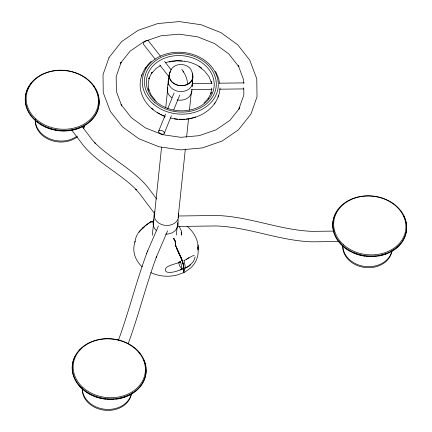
<?xml version="1.0" encoding="UTF-8"?>
<svg xmlns="http://www.w3.org/2000/svg" width="432" height="432" viewBox="0 0 432 432"><rect width="100%" height="100%" fill="white"/><g stroke="black" fill="none" stroke-linecap="round" stroke-linejoin="round"><path stroke-width="0.65" d="M198.04 250.079C198.979 240.932 194 231.941 187.078 226.271M198.04 249.064L198.088 245.014M183.649 272.3L183.865 268.731A12.674 4.585 63.5 0 0 183.773 267.5L183.13 264.092A26.131 9.45 63.5 0 0 182.439 261.506L181.629 259.065M183.811 272.506L184.01 268.542L183.292 264.298A26.131 9.45 63.5 0 0 182.601 261.711L176.45 247.768L181.607 258.79M153.198 224.278L154.111 215.595M167.276 90.369L168.188 81.691M152.312 235.278L153.565 223.371M153.846 220.725L153.981 219.402M154.262 216.756L161.563 147.285M164.689 117.515L164.83 116.192M165.737 107.59L167.821 87.739M168.097 85.093L168.237 83.77M168.518 81.124L169.214 74.509M176.305 235.067L177.212 226.465M177.352 225.142L177.628 222.496M178.114 217.868L185.344 149.056M186.597 137.149L188.546 118.622M189.448 110.025L191.327 92.156M192.024 85.541L192.856 77.603M191.689 92.173L191.97 89.5M192.251 86.827L192.602 83.489L212.063 83.273M195.124 256.786L194.184 259.94L192.758 262.375L188.849 266.085L185.528 268.094L185.198 267.608M151.227 61.398C142.468 69.077 137.765 81.47 141.334 92.848C144.72 104.15 154.273 112.379 165.046 116.5M211.783 88.096L210.794 93.631L211.48 92.291L208.197 98.755M174.236 118.854C194.395 122.553 218.824 110.111 220.055 87.923M182.012 268.969L180.122 269.876C188.401 266.134 172.12 274.936 166.12 271.696C161.541 265.788 177.563 263.855 180.652 261.916L182.147 269.114M134.784 242.179L136.042 237.265L137.549 233.955M118.46 340.173C128.925 311.467 136.204 281.691 146.831 253.039M128.164 343.769C138.667 315.122 145.967 285.401 156.476 256.754L156.211 257.44L167.6 230.845M147.382 251.635L158.404 225.985M146.561 253.724L147.679 250.879M169.992 72.257C173 61.02 191.209 62.381 192.397 73.91A11.815 9.585 6 0 1 179.739 85.541A11.815 9.585 6 0 1 170.597 71.183M158.738 131.004L165.532 114.178M167.8 108.572L174.091 92.993M164.354 133.121L171.401 115.673M173.669 110.068L179.707 95.11M148.878 78.651L152.15 72.193L151.519 73.44L156.098 68.445L160.439 65.615M145.012 68.715L145.643 67.473M141.383 75.87L142.069 74.531M148.813 78.781L149.267 77.89L148.171 84.04L148.927 90.293L148.543 88.895L151.151 94.986L155.444 100.451M208.121 98.912L208.543 98.08L203.963 103.07M214.418 104.047L215.055 102.8M217.993 96.989L218.678 95.65M137.921 233.383L139.984 230.726L144.693 226.6M138.974 232.205L142.582 228.042L147.366 224.008M143.618 227.329L142.252 228.668L143.883 227.119M147.652 223.97L149.672 222.588L144.779 226.163M149.774 222.701L150.125 222.415M189.108 265.874L190.458 264.692L188.849 266.085M185.441 268.018L188.033 266.609M183.929 260.636L192.634 255.836L194.324 255.604M185.306 267.732L185.582 267.527M188.935 257.645L186.392 259.4M151.686 221.935L153.614 221M153.716 221.233L153.139 221.173M169.063 61.97L176.693 60.858L184.502 61.279M151.529 221.821L152.393 221.821M178.308 215.995L216.097 215.487C248.746 216.297 279.655 230.137 312.239 231.352L334.379 231.098M177.768 226.471L216.162 225.952C248.756 227.075 279.655 240.899 312.271 241.823L339.152 241.51M219.451 83.187L244.301 82.895M191.322 89.521L212.144 89.278M219.532 89.192L243.707 88.911M180.527 261.841L178.891 262.235L180.43 261.554L180.652 261.916M153.166 221.875L151.162 221.659A26.131 9.45 63.5 0 0 150.152 222.086L149.45 222.664L151.789 221.578L153.409 221.967M152.62 221.864L153.571 222.172M198.882 66.539L204.617 71.064L208.91 76.534L211.518 82.625L211.14 81.227L211.437 83.727M181.991 269.039L179.658 265.977L178.627 262.57M182.914 71.037C185.636 74.86 187.52 79.547 187.504 84.294M160.412 56.144L148.37 40.808A3.024 1.393 -38.1 0 0 145.152 41.251A3.024 1.393 -38.1 0 0 143.554 44.388L155.18 59.195M164.565 61.436L171.207 69.898M159.748 65.016L169.301 77.177M173.513 238.453L175.052 240.629M81.956 126.284L91.849 139.396L95.17 143.17L94.484 142.441C110.997 159.138 133.537 169.236 148.262 187.817L156.708 199.071M71.75 130.048L82.685 144.574C97.459 163.085 120.004 173.113 136.453 189.902L135.767 189.178L139.676 193.741L154.948 214.078M173.621 238.356L174.177 239.134M181.748 69.169L183.713 72.058M179.258 226.627L181.337 230.909L181.672 235.138L181.165 232.049M173.783 238.561L174.523 239.674L174.015 238.928M174.366 239.468L174.82 240.17M121.721 105.937L121.084 104.62L131.296 117.623L145.465 127.915L162.448 134.66L180.868 137.317L199.233 135.659L216.054 129.832L229.97 120.301L239.852 107.843L238.874 109.118L243.853 94.937L243.761 87.793M179.831 254.648L175.856 246.256M176.585 248.087C179.928 255.798 184.972 263.871 183.632 272.662L177.973 274.736A32.168 26.087 6 0 1 150.86 272.635M180.225 255.528C182.617 260.95 184.669 266.863 183.794 272.867L190.733 267.899A32.168 26.087 6 0 0 197.743 247.142M215.557 71.253L218.732 78.673L219.505 83.344M174.89 240.424C176.072 242.152 174.949 244.345 175.916 246.164M176.483 247.66L175.657 245.662A8.51 3.078 63.5 0 1 175.387 244.76L175.063 240.84M121.489 105.311L116.375 91.476L116.181 76.545L121.16 62.365L120.177 63.639L130.059 51.181L143.975 41.65L160.796 35.824L179.161 34.166L197.581 36.823L214.569 43.567L228.739 53.86L238.95 66.863L238.307 65.545L243.659 80.006L243.702 83.252M175.63 245.273L175.813 245.873M184.097 260.728L185.528 268.094M175.657 245.662L175.268 241.58M175.549 244.966L175.43 241.785M165.299 62.829A33.977 27.556 6 0 1 170.397 61.447M171.72 61.209A33.977 27.556 6 0 1 182.104 60.858M184.604 61.166A33.977 27.556 6 0 1 199.649 66.663M200.194 67.009A33.977 27.556 6 0 1 201.787 68.11M195.696 116.964A38.065 30.872 6 0 1 189.302 118.595M188.023 118.8A38.065 30.872 6 0 1 186.084 119.043M184.788 119.156A38.065 30.872 6 0 1 179.566 119.237M177.59 119.119A38.065 30.872 6 0 1 170.478 117.979M164.894 116.251A38.065 30.872 6 0 1 160.78 114.431M159.651 113.843A38.065 30.872 6 0 1 157.48 112.574M153.166 109.453A38.065 30.872 6 0 1 151.691 108.157M177.611 226.076A12.312 9.985 6 0 1 165.542 234.139M156.2 230.375A12.312 9.985 6 0 1 153.268 222.491M178.227 213.23A12.312 9.985 6 0 1 165.802 225.423A12.312 9.985 6 0 1 154.877 211.513M191.824 90.995A12.312 9.985 6 0 1 177.044 99.932M171.866 97.762A12.312 9.985 6 0 1 167.616 87.404M192.694 81.103A12.312 9.985 6 0 1 178.789 91.4A12.312 9.985 6 0 1 168.961 77.609M142.312 266.965A32.168 26.087 6 0 1 135.248 241.218M150.314 222.291A26.131 9.45 63.5 0 1 150.908 221.994M178.081 219.656A5.233 0.421 89.2 0 1 177.914 226.136A5.233 0.421 89.2 0 1 177.341 223.328M192.224 73.148A11.923 9.671 6 0 1 180.338 85.703A11.923 9.671 6 0 1 170.397 71.323M405.859 221.692A37.028 30.029 6 0 1 364.873 256.171A37.028 30.029 6 0 1 336.647 211.837M337.37 210.746A37.028 30.029 6 0 1 338.153 209.677M403.807 216.2A37.028 30.029 6 0 1 405.108 219.224M397.834 246.38A36.196 29.36 6 0 1 395.842 248.173M394.783 249.005A36.196 29.36 6 0 1 393.768 249.739M386.937 253.427A36.196 29.36 6 0 1 383.794 254.556M382.487 254.939A36.196 29.36 6 0 1 379.177 255.701M376.018 256.171A36.196 29.36 6 0 1 372.794 256.408M368.923 256.376A36.196 29.36 6 0 1 366.325 256.165M365.029 256.003A36.196 29.36 6 0 1 363.101 255.69M361.206 255.296A36.196 29.36 6 0 1 353.306 252.655M350.325 251.17A36.196 29.36 6 0 1 348.575 250.15M347.452 249.426A36.196 29.36 6 0 1 345.838 248.287M341.933 244.901A36.196 29.36 6 0 1 339.439 242.077M99.031 99.841A37.028 30.029 6 0 1 56.23 130.383A37.028 30.029 6 0 1 28.188 87.896M28.496 87.334A37.028 30.029 6 0 1 29.884 85.136M30.667 84.067A37.028 30.029 6 0 1 31.509 83.036M93.263 85.725A37.028 30.029 6 0 1 94.014 86.746M95.369 88.835A37.028 30.029 6 0 1 98.21 95.461M98.372 96.077A37.028 30.029 6 0 1 98.874 98.577M80.055 127.564A36.196 29.36 6 0 1 71.685 130.091M69.806 130.399A36.196 29.36 6 0 1 66.598 130.734M64.654 130.815A36.196 29.36 6 0 1 61.43 130.766M60.134 130.68A36.196 29.36 6 0 1 58.19 130.48M56.894 130.302A36.196 29.36 6 0 1 54.977 129.962M53.719 129.686A36.196 29.36 6 0 1 45.247 126.781M43.432 125.879A36.196 29.36 6 0 1 41.661 124.891M40.522 124.184A36.196 29.36 6 0 1 39.415 123.444M37.832 122.283A36.196 29.36 6 0 1 36.823 121.468M146.075 369.56A37.028 30.029 6 0 1 102.044 398.628A37.028 30.029 6 0 1 75.454 355.784M79.353 350.487A37.028 30.029 6 0 1 80.293 349.526M139.001 352.69A37.028 30.029 6 0 1 139.828 353.673M143.57 359.635A37.028 30.029 6 0 1 144.104 360.844M144.79 362.68A37.028 30.029 6 0 1 145.168 363.911M145.476 365.148A37.028 30.029 6 0 1 145.984 368.296M133.234 392.58A36.196 29.36 6 0 1 132.176 393.287M130.518 394.286A36.196 29.36 6 0 1 127.607 395.755M127.013 396.02A36.196 29.36 6 0 1 119.313 398.412M118.643 398.547A36.196 29.36 6 0 1 116.127 398.936M113.557 399.184A36.196 29.36 6 0 1 110.322 399.276M109.679 399.265A36.196 29.36 6 0 1 107.093 399.136M105.797 399.011A36.196 29.36 6 0 1 103.853 398.752M102.573 398.531A36.196 29.36 6 0 1 100.678 398.142M100.051 397.991A36.196 29.36 6 0 1 92.205 395.237M91.595 394.945A36.196 29.36 6 0 1 86.924 392.267M85.838 391.516A36.196 29.36 6 0 1 84.791 390.733M81.859 388.195A36.196 29.36 6 0 1 78.905 384.917M131.377 393.741A24.77 20.088 6 0 1 105.068 409.266A24.77 20.088 6 0 1 82.334 388.778M131.404 394.081A24.77 20.088 6 0 1 104.56 410.216A24.77 20.088 6 0 1 82.253 388.444M84.413 125.361A24.77 20.088 6 0 1 83.435 128.347M77.009 136.177A24.77 20.088 6 0 1 50.107 138.958A24.77 20.088 6 0 1 35.365 119.734M84.548 125.042A24.77 20.088 6 0 1 83.565 128.774M77.441 136.766A24.77 20.088 6 0 1 49.972 139.941A24.77 20.088 6 0 1 35.284 120.064M391.894 251.008A24.77 20.088 6 0 1 365.18 266.495A24.77 20.088 6 0 1 342.851 245.376M392.029 250.69A24.77 20.088 6 0 1 365.488 267.532A24.77 20.088 6 0 1 342.77 245.711M109.021 57.537L103.016 74.644L103.248 92.653L110.333 111.424L122.342 126.716L139.007 138.823L158.987 146.761L180.652 149.882L202.252 147.938L222.037 141.08L238.405 129.875L250.031 115.22L251.008 113.945L257.018 96.838L256.786 78.829L249.701 60.059L237.692 44.766L221.022 32.659L201.047 24.721L179.383 21.6L157.783 23.544L137.997 30.397L121.624 41.607L109.021 57.537M154.861 102.546A36.018 29.214 6 0 0 215.044 91.687A36.018 29.214 6 0 0 171.115 54.189A36.018 29.214 6 0 0 154.861 102.546M153.371 104.063A38.065 30.872 6 0 0 216.977 92.588A38.065 30.872 6 0 0 170.554 52.958A38.065 30.872 6 0 0 153.371 104.063M156.265 101.822A33.977 27.556 6 0 0 213.035 91.579A33.977 27.556 6 0 0 171.601 56.209A33.977 27.556 6 0 0 156.265 101.822M158.954 132.473A3.024 1.723 22 0 0 163.939 133.839A3.024 1.723 22 0 0 161.552 130.469A3.024 1.723 22 0 0 158.954 132.473M343.332 244.528A36.196 29.36 6 0 0 404.325 235.305A36.196 29.36 6 0 0 361.708 196.479A36.196 29.36 6 0 0 343.332 244.528M342.679 245.446A37.028 30.029 6 0 0 405.065 236.012A37.028 30.029 6 0 0 361.471 196.301A37.028 30.029 6 0 0 342.679 245.446M35.845 118.919A36.196 29.36 6 0 0 96.838 109.696A36.196 29.36 6 0 0 54.216 70.87A36.196 29.36 6 0 0 35.845 118.919M35.186 119.837A37.028 30.029 6 0 0 97.578 110.403A37.028 30.029 6 0 0 53.978 70.691A37.028 30.029 6 0 0 35.186 119.837M82.804 387.369A36.196 29.36 6 0 0 143.797 378.151A36.196 29.36 6 0 0 101.174 339.325A36.196 29.36 6 0 0 82.804 387.369M82.145 388.287A37.028 30.029 6 0 0 144.536 378.853A37.028 30.029 6 0 0 100.937 339.142A37.028 30.029 6 0 0 82.145 388.287"/></g></svg>
